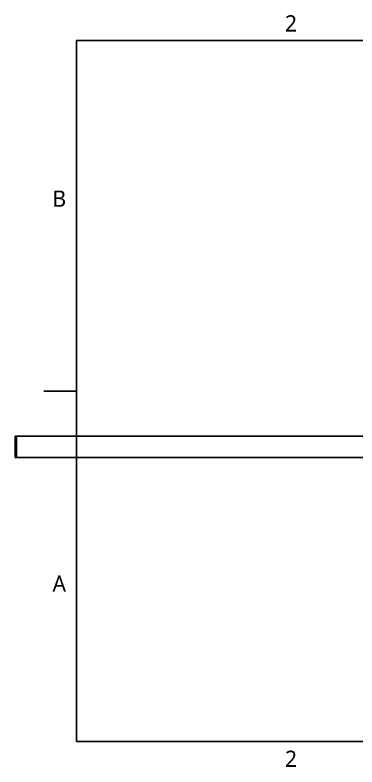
# Model space of a CAD drawing. Extents: x 0.4 to 11.7, y 0 to 8.5.
# Drawn here: x 0.43 to 4.21, y 0.1 to 8.4 of the extents above; entities that cross this region are included whole.
import ezdxf

# ---------------------------------------------------------------- set-up
doc = ezdxf.new("R2010")
doc.units = 0
doc.header["$LTSCALE"] = 0.5
doc.header["$MEASUREMENT"] = 0
for name, color, linetype in [('BORDER_FRAME', 7, 'CONTINUOUS'), ('BORDER_ZONES', 7, 'CONTINUOUS'), ('VISIBLE', 7, 'CONTINUOUS')]:
    doc.layers.add(name, color=color, linetype=linetype)
doc.styles.add('ONSHAPE-STANDARD', font='NotoSans-Regular.ttf')

msp = doc.modelspace()

# ---------------------------------------------------------------- linework, layer by layer
at = {"layer": 'BORDER_FRAME'}
for p, q in [((1.1059, 0.38), (1.1059, 8.12)), ((1.1059, 8.12), (11.3459, 8.12)), ((11.3459, 0.38), (1.1059, 0.38))]:
    msp.add_line(p, q, dxfattribs=at)
at = {"layer": 'BORDER_ZONES'}
msp.add_line((1.1059, 4.25), (0.7449, 4.25), dxfattribs=at)
at = {"layer": 'VISIBLE'}
for p, q in [((0.4271, 3.516), (0.4271, 3.7522)), ((0.4438, 3.7522), (0.4271, 3.7522)), ((0.4438, 3.516), (0.4438, 3.7522)), ((0.4438, 3.7522), (4.7913, 3.7522)), ((0.4438, 3.516), (0.4271, 3.516)), ((0.4438, 3.516), (4.7913, 3.516))]:
    msp.add_line(p, q, dxfattribs=at)

# ---------------------------------------------------------------- texts
at = {"layer": 'BORDER_ZONES', "char_height": 0.18, "attachment_point": 5, "style": 'ONSHAPE-STANDARD'}
for s, insert in [('2', (3.4759, 8.31)), ('B', (0.9159, 6.375)), ('A', (0.9159, 2.125)), ('2', (3.4759, 0.19))]:
    msp.add_mtext(s, dxfattribs=dict(at, insert=insert))

doc.saveas('drawing.dxf')
